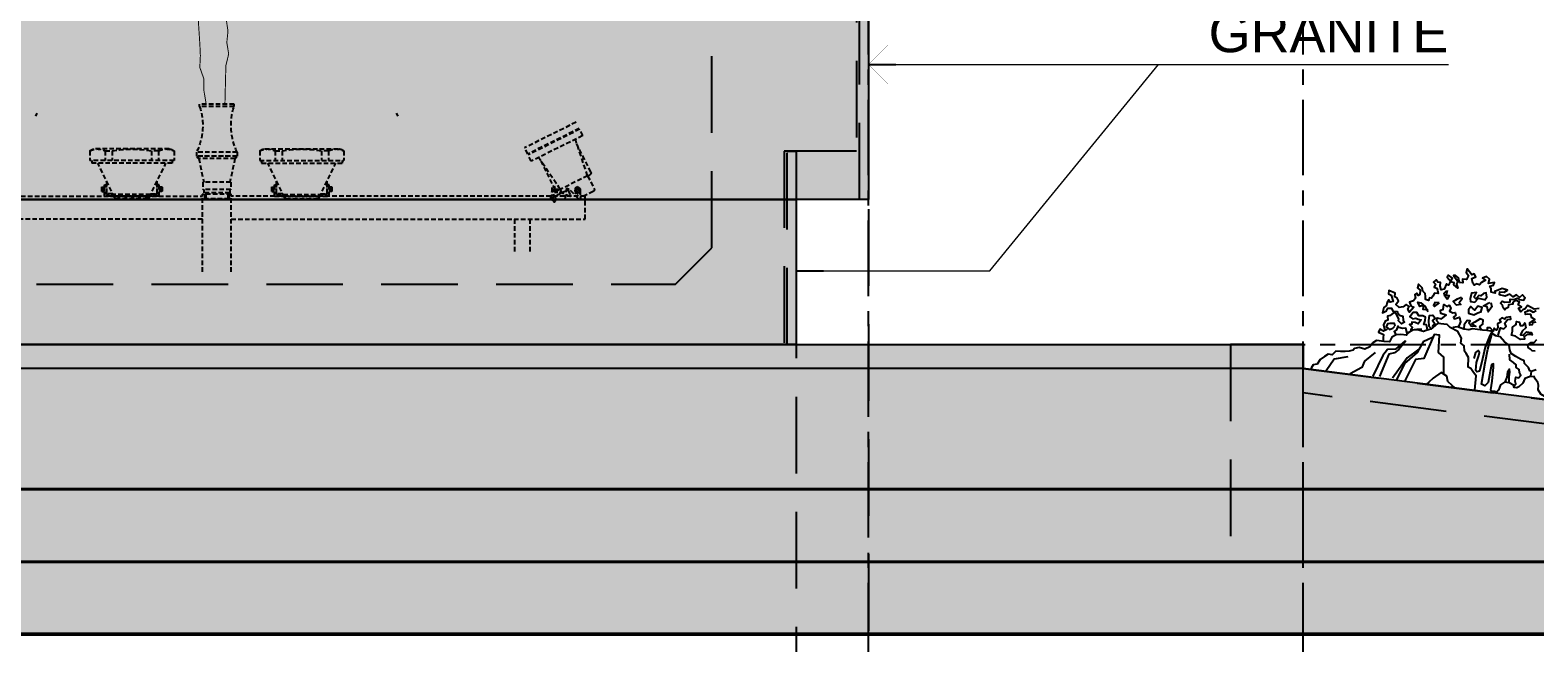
# Model space of a CAD drawing. Header units: inches. Extents: x 50027 to 54188, y -4291 to 1318.
# Drawn here: x 51944.1 to 52068.8, y 729.5 to 780.3 of the extents above; entities that cross this region are included whole.
import ezdxf

# ---------------------------------------------------------------- set-up
doc = ezdxf.new("R2010")
doc.units = ezdxf.units.IN
doc.linetypes.add('CENTER', pattern=[2, 1.25, -0.25, 0.25, -0.25])
doc.linetypes.add('HIDDEN', pattern=[9.525, 6.35, -3.175])
for name, color, linetype, lineweight in [('05--TEXT-3', 3, 'Continuous', 35), ('06--LINE-4', 4, 'Continuous', 40), ('06--LINE-5', 5, 'Continuous', 50), ('07--DIM-2', 2, 'Continuous', 25)]:
    doc.layers.add(name, color=color, linetype=linetype, lineweight=lineweight)
for name, color, linetype in [('06--LINE-1 HID', 2, 'HIDDEN'), ('06--LINE-3', 3, 'Continuous'), ('BH', 3, 'Continuous'), ('IMPIANTO', 155, 'Continuous'), ('PROIETTORI', 175, 'Continuous'), ('ROAD CL', 251, 'CENTER'), ('water hatch', 121, 'Continuous')]:
    doc.layers.add(name, color=color, linetype=linetype)
for name, color, linetype, true_color in [('3', 7, 'Continuous', 0x61993b), ('4', 7, 'Continuous', 0x637d96), ('ACQUA', 7, 'Continuous', 0x76b1f9)]:
    doc.layers.add(name, color=color, linetype=linetype, true_color=true_color)
doc.styles.add('3-16', font='arial.ttf')
doc.styles.add('TIME NEW', font='times.ttf')
doc.dimstyles.new('3-8 LEADER', dxfattribs={"dimscale": 0.4, "dimtxt": 8, "dimasz": 4, "dimexe": 6, "dimexo": 6, "dimgap": 0, "dimtad": 0, "dimdec": 0, "dimzin": 12, "dimdsep": 46, "dimlunit": 4, "dimtxsty": 'TIME NEW', "dimblk": 'DIM AERO', "dimcen": 0, "dimdle": 20, "dimclrd": 1, "dimclre": 9, "dimclrt": 2, "dimadec": 0, "dimazin": 0, "dimtfac": 1, "dimtdec": 0, "dimtofl": 0, "dimtmove": 1, "dimatfit": 3, "dimldrblk": 'DIM AERO', "dimfxl": 1, "dimtvp": 0.75, "dimtolj": 1, "dimtzin": 12, "dimlwd": 18, "dimlwe": 18, "dimarcsym": 1})
doc.dimstyles.new('Copy of 3-8', dxfattribs={"dimscale": 0.4, "dimtxt": 8, "dimasz": 3, "dimexe": 2, "dimexo": 2, "dimgap": 4, "dimtad": 1, "dimdec": 4, "dimzin": 0, "dimdsep": 46, "dimlunit": 4, "dimtxsty": '3-16', "dimblk": 'ARCHTICK', "dimcen": 12, "dimclrd": 1, "dimclre": 252, "dimclrt": 2, "dimadec": 3, "dimazin": 0, "dimtfac": 1, "dimtdec": 4, "dimtofl": 0, "dimtmove": 2, "dimatfit": 3, "dimldrblk": 'AERO', "dimfxl": 0.18, "dimtolj": 1, "dimtzin": 0, "dimarcsym": 1})

# ---------------------------------------------------------------- blocks, each defined once
blk = doc.blocks.new('_ArchTick')
at = {"color": 0, "const_width": 0.15}
blk.add_lwpolyline([(-0.5, -0.5), (0.5, 0.5)], dxfattribs=at)
blk = doc.blocks.new('*D52')
at = {"layer": '07--DIM-2', "color": 252, "linetype": 'HIDDEN', "lineweight": -2, "transparency": 16777216}
for p, q in [((51605.55, 765.44), (51605.55, 657.86)), ((52013.55, 765.44), (52013.55, 657.86))]:
    blk.add_line(p, q, dxfattribs=at)
at = {"layer": '07--DIM-2', "color": 1, "lineweight": -2, "transparency": 16777216}
blk.add_line((52013.55, 658.66), (51605.55, 658.66), dxfattribs=at)
at = {"layer": 'Defpoints', "color": 0, "transparency": 16777216}
for p in [(51605.55, 766.24), (52013.55, 766.24), (51605.55, 658.66)]:
    blk.add_point(p, dxfattribs=at)
at = {"layer": '07--DIM-2', "color": 1, "lineweight": -2, "transparency": 16777216, "xscale": 1.2, "yscale": 1.2, "zscale": 1.2, "rotation": 180}
blk.add_blockref('_ArchTick', (51605.55, 658.66), dxfattribs=at)
at = {"layer": '07--DIM-2', "color": 1, "lineweight": -2, "transparency": 16777216, "xscale": 1.2, "yscale": 1.2, "zscale": 1.2}
blk.add_blockref('_ArchTick', (52013.55, 658.66), dxfattribs=at)
at = {"layer": '07--DIM-2', "color": 2, "transparency": 16777216, "insert": (51809.55, 661.9), "char_height": 3.2, "attachment_point": 5, "style": '3-16'}
blk.add_mtext("\\A1;34'", dxfattribs=at)
blk = doc.blocks.new('AERO')
blk.add_line((0, 0), (-1, 0))
blk.add_lwpolyline([(-0.71, 0.71), (0, 0), (-0.71, -0.71)])
blk = doc.blocks.new('*D53')
at = {"layer": '07--DIM-2', "color": 252, "linetype": 'HIDDEN', "lineweight": -2, "transparency": 16777216}
for p, q in [((51611.55, 759.44), (51611.55, 670.25)), ((52007.55, 759.44), (52007.55, 670.25))]:
    blk.add_line(p, q, dxfattribs=at)
at = {"layer": '07--DIM-2', "color": 1, "lineweight": -2, "transparency": 16777216}
blk.add_line((51611.55, 671.05), (52007.55, 671.05), dxfattribs=at)
at = {"layer": 'Defpoints', "color": 0, "transparency": 16777216}
for p in [(51611.55, 760.24), (52007.55, 760.24), (52007.55, 671.05)]:
    blk.add_point(p, dxfattribs=at)
at = {"layer": '07--DIM-2', "color": 1, "lineweight": -2, "transparency": 16777216, "xscale": 1.2, "yscale": 1.2, "zscale": 1.2, "rotation": 180}
blk.add_blockref('_ArchTick', (51611.55, 671.05), dxfattribs=at)
at = {"layer": '07--DIM-2', "color": 1, "lineweight": -2, "transparency": 16777216, "xscale": 1.2, "yscale": 1.2, "zscale": 1.2}
blk.add_blockref('_ArchTick', (52007.55, 671.05), dxfattribs=at)
at = {"layer": '07--DIM-2', "color": 2, "transparency": 16777216, "insert": (51809.55, 674.28), "char_height": 3.2, "attachment_point": 5, "style": '3-16'}
blk.add_mtext("\\A1;33'", dxfattribs=at)
blk = doc.blocks.new('FOUNTAIN')
at = {"layer": 'ACQUA'}
h = blk.add_hatch(color=152, dxfattribs=at)
h.set_gradient(color1=(17, 92, 212), rotation=90, one_color=1, tint=1)
h.paths.add_polyline_path([(613, 1197.1), (613, 1213), (607.7, 1228.8), (607.7, 1244.6), (602.4, 1260.4), (602.4, 1276.3), (597.2, 1292.1), (594.5, 1307.9), (591.9, 1323.8), (602.4, 1339.6), (599.8, 1355.4), (591.9, 1371.2), (581.3, 1387.1), (581.3, 1402.9), (576, 1418.7), (576, 1434.6), (573.4, 1450.4), (573.4, 1466.2), (568.1, 1482), (562.8, 1497.9), (554.9, 1513.7), (539.1, 1516.3), (528.5, 1532.2), (512.7, 1526.9), (502.1, 1511.1), (486.3, 1503.1), (475.7, 1487.3), (470.4, 1455.7), (467.8, 1439.8), (465.2, 1424), (462.5, 1408.2), (459.9, 1392.3), (459.9, 1344.9), (451.9, 1329), (446.7, 1313.2), (449.3, 1297.4), (462.5, 1281.6), (467.8, 1263.1), (462.5, 1231.4), (457.2, 1215.6), (451.9, 1199.8), (446.7, 1183.9), (454.6, 1168.1), (457.2, 1152.3), (462.5, 1136.5), (475.7, 1120.6), (486.3, 1104.8), (478.4, 1089), (467.8, 1073.2), (467.8, 1041.5), (481, 1025.7), (494.2, 1009.8), (491.6, 994), (488.9, 978.2), (488.9, 962.4), (491.6, 946.5), (494.2, 930.7), (494.2, 896.4), (491.6, 880.6), (491.6, 864.8), (494.2, 848.9), (504.8, 833.1), (504.8, 817.3), (491.6, 801.4), (491.6, 754), (488.9, 738.1), (481, 722.3), (481, 706.5), (486.3, 690.6), (494.2, 674.8), (510, 664.3), (518, 648.4), (518, 632.6), (515.3, 616.8), (515.3, 585.1), (518, 569.3), (518, 553.5), (515.3, 535), (515.3, 405.7), (512.7, 389.9), (505.8, 342.4), (507.4, 326.6), (504.8, 310.8), (508.7, 294.9), (510, 241.7), (536.4, 241.7), (536.4, 244.8), (539.1, 260.7), (539.1, 276.7), (539.1, 276.7), (544.7, 292.3), (543.9, 308.4), (544.6, 324), (545.8, 342.4), (547, 360.9), (549.6, 376.7), (549.6, 455.9), (544.4, 471.7), (539.1, 487.5), (539.1, 519.2), (544.4, 535), (552.3, 550.8), (552.3, 585.1), (547, 601), (547, 648.4), (560.2, 664.3), (560.2, 680.1), (557.6, 698.6), (557.6, 764.5), (552.3, 780.3), (557.6, 796.2), (562.8, 812), (547, 822.5), (544.4, 841), (544.4, 872.7), (557.6, 888.5), (557.6, 904.3), (573.4, 896.4), (578.7, 880.6), (573.4, 864.8), (581.3, 848.9), (594.5, 864.8), (599.8, 880.6), (599.8, 896.4), (591.9, 912.2), (586.6, 928.1), (591.9, 943.9), (594.5, 959.7), (597.2, 975.5), (597.2, 991.4), (584, 1007.2), (591.9, 1023), (586.6, 1038.9), (586.6, 1054.7), (594.5, 1070.5), (610.4, 1086.3), (605.1, 1102.2), (602.4, 1118), (602.4, 1133.8), (591.9, 1149.7), (591.9, 1165.5)])
h.paths.add_polyline_path([(494, 1088.8), (499.4, 1086.1), (499.4, 1080.7), (498.3, 1075.2), (498.3, 1057.9), (496.2, 1052.5), (490.7, 1054.7), (488, 1060.1), (486.4, 1065.5), (485.9, 1070.9), (485.9, 1076.3), (487.5, 1082.3), (492.5, 1089.2)], flags=16)
h.paths.add_polyline_path([(565.4, 978.5), (569.1, 973), (569.7, 967.4), (569.7, 961.3), (568.5, 955.7), (566, 949.6), (566, 944.1), (566.6, 938.5), (565.4, 933), (562.9, 927.5), (557.4, 926.9), (557.4, 954.5), (555, 960), (553.1, 966.2), (553.1, 971.7), (554.3, 977.3), (559.5, 980.7)], flags=16)
h.paths.add_polyline_path([(516.2, 771.5), (516.8, 769.6), (516.8, 767.8), (518.1, 765.9), (520, 763.1), (520, 754), (518.7, 752.1), (518.7, 745.8), (517.5, 743.3), (516.2, 740.8), (514.3, 738.9), (512.4, 738.9), (511.8, 740.8), (510.5, 742.7), (509.9, 745.2), (509.9, 747.1), (509.3, 748.9), (508.7, 750.8), (508.7, 760.2), (509.3, 762.1), (509.3, 765.9), (509.3, 767.8), (510.5, 769.6), (513.4, 771.5)], flags=16)
at = {"layer": 'ACQUA', "linetype": 'Continuous', "const_width": 1.32, "elevation": -1.1}
for points in [[(510, 231.7), (508.7, 284.9), (504.8, 300.8), (507.4, 316.6), (505.8, 332.4), (512.7, 379.9)], [(547, 350.9), (545.8, 332.4), (544.6, 314), (543.9, 298.4), (544.7, 282.3), (539.1, 266.5), (539.1, 250.7), (536.4, 234.8), (536.4, 232.2)]]:
    blk.add_lwpolyline(points, dxfattribs=at)
at = {"layer": 'IMPIANTO', "linetype": 'ByBlock'}
for p, q in [((497.3, 231.7, -1.1), (545, 231.7, -1.1)), ((497.3, 228.4, -1.1), (497.3, 231.7, -1.1)), ((545, 228.4, -1.1), (545, 231.7, -1.1)), ((497.3, 228.4, -1.1), (545, 228.4, -1.1)), ((493, 165.3, -1.1), (549.3, 165.3, -1.1)), ((493, 165.3, -1.1), (493, 159.8, -1.1)), ((493, 159.8, -1.1), (549.3, 159.8, -1.1)), ((496.1, 156.6, -1.1), (546.2, 156.6, -1.1)), ((496.1, 156.6, -1.1), (503.2, 123.9, -1.1)), ((503.2, 159.8, -1.1), (546.2, 159.8, -1.1)), ((546.2, 156.6, -1.1), (539.1, 123.9, -1.1)), ((549.3, 165.3, -1.1), (549.3, 159.8, -1.1)), ((501.3, 107.1, -1.1), (541, 107.1, -1.1)), ((501.3, 0, -1.1), (501.3, 107.1, -1.1)), ((501.8, 123.9, -1.1), (540.6, 123.9, -1.1)), ((501.8, 123.9, -1.1), (501.8, 113.7, -1.1)), ((501.8, 113.7, -1.1), (540.6, 113.7, -1.1)), ((503.2, 113.7, -1.1), (503.2, 109.3, -1.1)), ((503.2, 109.3, -1.1), (539.1, 109.3, -1.1)), ((504.2, 107.1, -1.1), (504.2, 100.8, -1.1)), ((506.1, 109.3, -1.1), (506.1, 100.8, -1.1)), ((536.2, 109.3, -1.1), (536.2, 100.8, -1.1)), ((538.1, 107.1, -1.1), (538.1, 100.8, -1.1)), ((539.1, 113.7, -1.1), (539.1, 109.3, -1.1)), ((540.6, 123.9, -1.1), (540.6, 113.7, -1.1)), ((541, 0, -1.1), (541, 107.1, -1.1)), ((504.2, 100.8, -1.1), (538.1, 100.8, -1.1))]:
    blk.add_line(p, q, dxfattribs=at)
for centre, radius, start, end in [((418.6, 202, -1.1), 83, 333.758, 18.5764), ((623.7, 202, -1.1), 83, 161.4236, 206.242), ((496.1, 158.2, -1.1), 1.62, 90, 270), ((546.2, 158.2, -1.1), 1.62, 270, 90)]:
    blk.add_arc(centre, radius, start, end, dxfattribs=at)
at = {"layer": 'PROIETTORI', "linetype": 'ByBlock'}
for p, q in [((271, 214.8, -1.1), (273.1, 219.2, -1.1)), ((771.3, 214.8, -1.1), (769.2, 219.2, -1.1)), ((15.9, 188.1, -1.1), (20.3, 196.9, -1.1)), ((15.9, 188.1, -1.1), (87, 152.9, -1.1)), ((20.3, 196.9, -1.1), (91.3, 161.6, -1.1)), ((20.8, 197.9, -1.1), (91.8, 162.7, -1.1)), ((25.1, 206.6, -1.1), (96.1, 171.4, -1.1)), ((4.7, 137.8, -1.1), (24.3, 177.2, -1.1)), ((9.1, 132.7, -1.1), (26.1, 183.1, -1.1)), ((91.8, 162.7, -1.1), (96.1, 171.4, -1.1)), ((345.7, 167, -1.1), (345.7, 153.8, -1.1)), ((455.4, 169.7, -1.1), (352.1, 169.7, -1.1)), ((367.1, 167, -1.1), (367.1, 153.8, -1.1)), ((367.1, 167, -1.1), (376.6, 167, -1.1)), ((376.6, 167, -1.1), (376.6, 153.8, -1.1)), ((431, 167, -1.1), (431, 153.8, -1.1)), ((440.6, 167, -1.1), (431, 167, -1.1)), ((440.6, 167, -1.1), (440.6, 153.8, -1.1)), ((462, 167, -1.1), (462, 153.8, -1.1)), ((580.3, 167, -1.1), (580.3, 153.8, -1.1)), ((587, 169.7, -1.1), (690.2, 169.7, -1.1)), ((601.7, 167, -1.1), (601.7, 153.8, -1.1)), ((601.7, 167, -1.1), (611.3, 167, -1.1)), ((611.3, 167, -1.1), (611.3, 153.8, -1.1)), ((665.7, 167, -1.1), (665.7, 153.8, -1.1)), ((675.2, 167, -1.1), (665.7, 167, -1.1)), ((675.2, 167, -1.1), (675.2, 153.8, -1.1)), ((696.6, 167, -1.1), (696.6, 153.8, -1.1)), ((46.9, 113.9, -1.1), (76.8, 157.9, -1.1)), ((53.7, 113.5, -1.1), (73.2, 153, -1.1)), ((87, 152.9, -1.1), (91.3, 161.6, -1.1)), ((462, 153.8, -1.1), (345.7, 153.8, -1.1)), ((348.3, 153.8, -1.1), (348.3, 150.1, -1.1)), ((459.3, 150.1, -1.1), (348.3, 150.1, -1.1)), ((380, 102.7, -1.1), (356.8, 150.1, -1.1)), ((427.7, 102.7, -1.1), (450.9, 150.1, -1.1)), ((459.3, 153.8, -1.1), (459.3, 150.1, -1.1)), ((580.3, 153.8, -1.1), (696.6, 153.8, -1.1)), ((583, 153.8, -1.1), (583, 150.1, -1.1)), ((583, 150.1, -1.1), (694, 150.1, -1.1)), ((614.6, 102.7, -1.1), (591.4, 150.1, -1.1)), ((662.3, 102.7, -1.1), (685.5, 150.1, -1.1)), ((694, 153.8, -1.1), (694, 150.1, -1.1)), ((9.1, 132.7, -1.1), (0.1, 114.6, -1.1)), ((9.1, 132.7, -1.1), (5.9, 134.2, -1.1)), ((9.1, 132.7, -1.1), (46.9, 113.9, -1.1)), ((369, 108.9, -1.1), (369, 125.1, -1.1)), ((438.6, 108.9, -1.1), (438.6, 125.1, -1.1)), ((603.7, 108.9, -1.1), (603.7, 125.1, -1.1)), ((673.3, 108.9, -1.1), (673.3, 125.1, -1.1)), ((1.3, 111, -1.1), (18.8, 102.4, -1.1)), ((19.1, 114.9, -1.1), (22.7, 117.3, -1.1)), ((19.4, 110.7, -1.1), (19.1, 114.9, -1.1)), ((20.4, 110.2, -1.1), (19.4, 110.7, -1.1)), ((21.9, 100.8, -1.1), (34.4, 114.6, -1.1)), ((22.7, 117.3, -1.1), (26.5, 115.4, -1.1)), ((26.8, 111.1, -1.1), (23.3, 108.8, -1.1)), ((26.5, 115.4, -1.1), (26.8, 111.1, -1.1)), ((36.1, 112.2, -1.1), (32.8, 105.5, -1.1)), ((33.2, 104.1, -1.1), (55.7, 113, -1.1)), ((37.5, 112.6, -1.1), (59.9, 101.5, -1.1)), ((40.3, 100.6, -1.1), (38, 115.8, -1.1)), ((46.9, 113.9, -1.1), (44.6, 109.1, -1.1)), ((46.9, 113.9, -1.1), (50.1, 112.3, -1.1)), ((51.7, 115, -1.1), (51.7, 104.4, -1.1)), ((57.1, 113.5, -1.1), (57.4, 114.1, -1.1)), ((60.4, 100.3, -1.1), (57.4, 114.1, -1.1)), ((58.5, 116.4, -1.1), (58.5, 104.4, -1.1)), ((362.3, 116.8, -1.1), (362.5, 117.2, -1.1)), ((362.3, 116.8, -1.1), (362.3, 111.5, -1.1)), ((362.3, 111.5, -1.1), (362.5, 111.1, -1.1)), ((362.5, 117.2, -1.1), (364.8, 117.2, -1.1)), ((362.5, 115.7, -1.1), (364.8, 115.7, -1.1)), ((362.5, 112.6, -1.1), (364.8, 112.6, -1.1)), ((362.5, 111.1, -1.1), (364.8, 111.1, -1.1)), ((364.8, 117.2, -1.1), (364.8, 111.1, -1.1)), ((364.8, 116.8, -1.1), (364.9, 116.8, -1.1)), ((364.8, 111.5, -1.1), (364.9, 111.5, -1.1)), ((364.9, 116.8, -1.1), (364.9, 115.8, -1.1)), ((364.9, 115.8, -1.1), (364.9, 112.5, -1.1)), ((364.9, 112.5, -1.1), (364.9, 111.5, -1.1)), ((365, 111.1, -1.1), (365, 117.2, -1.1)), ((365, 117.2, -1.1), (366.1, 117.2, -1.1)), ((365, 111.1, -1.1), (366.1, 111.1, -1.1)), ((366.1, 104.4, -1.1), (366.1, 120.3, -1.1)), ((366.1, 120.3, -1.1), (368.7, 120.3, -1.1)), ((441.5, 104.4, -1.1), (366.1, 104.4, -1.1)), ((368.7, 107, -1.1), (368.7, 120.3, -1.1)), ((438.9, 107, -1.1), (368.7, 107, -1.1)), ((377.5, 107.8, -1.1), (370.1, 107.8, -1.1)), ((430.2, 107.8, -1.1), (437.6, 107.8, -1.1)), ((438.9, 107, -1.1), (438.9, 120.3, -1.1)), ((441.5, 120.3, -1.1), (438.9, 120.3, -1.1)), ((441.5, 104.4, -1.1), (441.5, 120.3, -1.1)), ((442.6, 117.2, -1.1), (441.5, 117.2, -1.1)), ((442.6, 111.1, -1.1), (441.5, 111.1, -1.1)), ((442.6, 111.1, -1.1), (442.6, 117.2, -1.1)), ((442.8, 116.8, -1.1), (442.7, 116.8, -1.1)), ((442.7, 116.8, -1.1), (442.7, 115.8, -1.1)), ((442.7, 115.8, -1.1), (442.7, 112.5, -1.1)), ((442.7, 112.5, -1.1), (442.7, 111.5, -1.1)), ((442.8, 111.5, -1.1), (442.7, 111.5, -1.1)), ((442.8, 117.2, -1.1), (442.8, 111.1, -1.1)), ((445.2, 117.2, -1.1), (442.8, 117.2, -1.1)), ((445.2, 115.7, -1.1), (442.8, 115.7, -1.1)), ((445.2, 112.6, -1.1), (442.8, 112.6, -1.1)), ((445.2, 111.1, -1.1), (442.8, 111.1, -1.1)), ((445.4, 116.8, -1.1), (445.2, 117.2, -1.1)), ((445.4, 111.5, -1.1), (445.2, 111.1, -1.1)), ((445.4, 116.8, -1.1), (445.4, 111.5, -1.1)), ((596.9, 116.8, -1.1), (597.1, 117.2, -1.1)), ((596.9, 116.8, -1.1), (596.9, 111.5, -1.1)), ((596.9, 111.5, -1.1), (597.1, 111.1, -1.1)), ((597.1, 117.2, -1.1), (599.5, 117.2, -1.1)), ((597.1, 115.7, -1.1), (599.5, 115.7, -1.1)), ((597.1, 112.6, -1.1), (599.5, 112.6, -1.1)), ((597.1, 111.1, -1.1), (599.5, 111.1, -1.1)), ((599.5, 117.2, -1.1), (599.5, 111.1, -1.1)), ((599.5, 116.8, -1.1), (599.6, 116.8, -1.1)), ((599.5, 111.5, -1.1), (599.6, 111.5, -1.1)), ((599.6, 116.8, -1.1), (599.6, 115.8, -1.1)), ((599.6, 115.8, -1.1), (599.6, 112.5, -1.1)), ((599.6, 112.5, -1.1), (599.6, 111.5, -1.1)), ((599.7, 111.1, -1.1), (599.7, 117.2, -1.1)), ((599.7, 117.2, -1.1), (600.8, 117.2, -1.1)), ((599.7, 111.1, -1.1), (600.8, 111.1, -1.1)), ((600.8, 104.4, -1.1), (600.8, 120.3, -1.1)), ((600.8, 120.3, -1.1), (603.4, 120.3, -1.1)), ((600.8, 104.4, -1.1), (676.2, 104.4, -1.1)), ((603.4, 107, -1.1), (603.4, 120.3, -1.1)), ((603.4, 107, -1.1), (673.6, 107, -1.1)), ((612.1, 107.8, -1.1), (604.7, 107.8, -1.1)), ((664.8, 107.8, -1.1), (672.2, 107.8, -1.1)), ((673.6, 107, -1.1), (673.6, 120.3, -1.1)), ((676.2, 120.3, -1.1), (673.6, 120.3, -1.1)), ((676.2, 104.4, -1.1), (676.2, 120.3, -1.1)), ((677.3, 117.2, -1.1), (676.2, 117.2, -1.1)), ((677.3, 111.1, -1.1), (676.2, 111.1, -1.1)), ((677.3, 111.1, -1.1), (677.3, 117.2, -1.1)), ((677.5, 116.8, -1.1), (677.4, 116.8, -1.1)), ((677.4, 116.8, -1.1), (677.4, 115.8, -1.1)), ((677.4, 115.8, -1.1), (677.4, 112.5, -1.1)), ((677.4, 112.5, -1.1), (677.4, 111.5, -1.1)), ((677.5, 111.5, -1.1), (677.4, 111.5, -1.1)), ((677.5, 117.2, -1.1), (677.5, 111.1, -1.1)), ((679.8, 117.2, -1.1), (677.5, 117.2, -1.1)), ((679.8, 115.7, -1.1), (677.5, 115.7, -1.1)), ((679.8, 112.6, -1.1), (677.5, 112.6, -1.1)), ((679.8, 111.1, -1.1), (677.5, 111.1, -1.1)), ((680.1, 116.8, -1.1), (679.8, 117.2, -1.1)), ((680.1, 111.5, -1.1), (679.8, 111.1, -1.1)), ((680.1, 116.8, -1.1), (680.1, 111.5, -1.1)), ((425.8, 101.5, -1.1), (381.9, 101.5, -1.1)), ((616.5, 101.5, -1.1), (660.4, 101.5, -1.1)), ((88.9, 72.7, -1.1), (88.9, 27.7, -1.1)), ((110.1, 72.7, -1.1), (110.1, 27.7, -1.1))]:
    blk.add_line(p, q, dxfattribs=at)
at = {"layer": 'PROIETTORI', "linetype": 'ByBlock', "elevation": -1.1}
for points in [[(501.3, 72.7), (12.5, 72.7), (12.5, 104.4), (501.3, 104.4)], [(541, 72.7), (1029.8, 72.7), (1029.8, 104.4), (541, 104.4)]]:
    blk.add_lwpolyline(points, dxfattribs=at)
blk.add_lwpolyline([(54.7, 100.5), (53.2, 99.3), (53.6, 117.3), (55.4, 116.6), (57, 97.9), (56.6, 99.9)], close=True, dxfattribs=at)
at = {"layer": 'PROIETTORI', "linetype": 'ByBlock'}
blk.add_circle((55.1, 98.6, -1.1), 1.72, dxfattribs=at)
for centre, radius, start, end in [((356.4, 146.7, -1.1), 23, 62.255, 117.745), ((352.2, 160.3, -1.1), 9.38, 89.5087, 134.0941), ((403.8, 28.1, -1.1), 141.5, 78.9112, 101.0888), ((451.3, 146.7, -1.1), 23, 62.255, 117.745), ((455.4, 160.3, -1.1), 9.38, 45.9059, 90.4913), ((591, 146.7, -1.1), 23, 62.255, 117.745), ((586.9, 160.3, -1.1), 9.38, 89.5087, 134.0941), ((638.5, 28.1, -1.1), 141.5, 78.9112, 101.0888), ((685.9, 146.7, -1.1), 23, 62.255, 117.745), ((690.1, 160.3, -1.1), 9.38, 45.9059, 90.4913), ((7.1, 136.6, -1.1), 2.64, 153.6272, 243.6272), ((2.5, 113.4, -1.1), 2.64, 153.6272, 243.6272), ((23, 113, -1.1), 2.64, 288.72, 214.5833), ((23, 113, -1.1), 1.59, 334.0617, 154.0617), ((33.7, 105.1, -1.1), 1.06, 153.6272, 243.6272), ((35.6, 117, -1.1), 2.64, 243.6272, 333.6272), ((37, 111.7, -1.1), 1.06, 63.6272, 153.6272), ((51.3, 114.7, -1.1), 2.64, 243.6272, 333.6272), ((56.1, 113.9, -1.1), 1.06, 243.6272, 333.6272), ((363.6, 116.5, -1.1), 1.35, 145.6158, 214.3842), ((367.3, 114.2, -1.1), 5.05, 162.412, 197.588), ((363.6, 111.9, -1.1), 1.35, 145.6158, 214.3842), ((366.1, 111.1, -1.1), 0.019, 214.516, 18.817), ((370.1, 108.9, -1.1), 1.06, 180, 270), ((437.6, 108.9, -1.1), 1.06, 270, 0), ((441.6, 111.1, -1.1), 0.019, 161.183, 325.484), ((444, 116.5, -1.1), 1.35, 325.6158, 34.3842), ((440.3, 114.2, -1.1), 5.05, 342.412, 17.588), ((444, 111.9, -1.1), 1.35, 325.6158, 34.3842), ((598.3, 116.5, -1.1), 1.35, 145.6158, 214.3842), ((602, 114.2, -1.1), 5.05, 162.412, 197.588), ((598.3, 111.9, -1.1), 1.35, 145.6158, 214.3842), ((600.7, 111.1, -1.1), 0.019, 214.516, 18.817), ((604.7, 108.9, -1.1), 1.06, 180, 270), ((672.2, 108.9, -1.1), 1.06, 270, 0), ((676.2, 111.1, -1.1), 0.019, 161.183, 325.484), ((678.7, 116.5, -1.1), 1.35, 325.6158, 34.3842), ((675, 114.2, -1.1), 5.05, 342.412, 17.588), ((678.7, 111.9, -1.1), 1.35, 325.6158, 34.3842), ((59.4, 100.6, -1.1), 1.06, 345.6297, 63.6272), ((381.9, 103.6, -1.1), 2.11, 206.0647, 270), ((425.8, 103.6, -1.1), 2.11, 270, 333.9353), ((616.5, 103.6, -1.1), 2.11, 206.0647, 270), ((660.4, 103.6, -1.1), 2.11, 270, 333.9353)]:
    blk.add_arc(centre, radius, start, end, dxfattribs=at)
for points, knots in [([(21.5, 113.7, -1.1), (21.3, 113, -1.1), (21.1, 112.6, -1.1), (20.8, 111.6, -1.1), (20.6, 110.9, -1.1), (20.1, 109.1, -1.1), (19.8, 108.1, -1.1), (19.4, 106.2, -1.1), (19.2, 105.4, -1.1), (19, 103.4, -1.1), (18.9, 102.3, -1.1), (18.8, 99.9, -1.1), (18.9, 98.7, -1.1), (19.2, 117.1, -1.1), (19.2, 116.8, -1.1), (23.5, 104.4, -1.1)], [0, 0, 0, 0, 2.046107, 2.046107, 6.138321, 6.138321, 11.916812, 11.916812, 16.054552, 16.054552, 21.748352, 21.748352, 27.442153, 27.442153, 29.191208, 29.191208, 29.191208, 29.191208]), ([(24.4, 112.4, -1.1), (23.5, 109.6, -1.1), (21.7, 104, -1.1), (22, 117.7, -1.1), (27.5, 104.4, -1.1)], [0, 0, 0, 0, 16.740656, 33.286525, 33.286525, 33.286525, 33.286525])]:
    blk.add_open_spline(points, degree=3, knots=knots, dxfattribs=at)
blk = doc.blocks.new('DIM AERO')
at = {"color": 2}
blk.add_line((0, 0), (-1.414, 0), dxfattribs=at)
at = {"color": 2, "const_width": 0.01}
blk.add_lwpolyline([(-1, -1), (0, 0), (-1, 1)], dxfattribs=at)
blk = doc.blocks.new('A$C054A269F')
at = {"layer": '3'}
for points in [[(640.5, 51.1), (635.4, 53.3)], [(638.8, 72.4), (642.2, 72.4), (643.9, 74.1), (646.7, 75.3), (647.3, 78.1), (644.4, 80.9), (641.1, 81.4), (638.8, 84.8)], [(642.2, 102.8), (645.6, 101.7), (645.6, 99.4), (647.8, 98.9), (648.4, 101.7), (646.1, 103.4), (643.3, 105.6), (646.7, 106.8), (648.4, 110.1), (651.8, 110.1), (654, 109.6), (654.6, 112.4), (650.1, 114.6), (646.1, 112.9), (643.3, 115.2)], [(640.5, 117.4), (645.6, 116.3), (649.5, 118), (652.9, 119.1), (655.1, 115.2), (657.4, 114.1), (659.1, 111.8), (661.9, 115.2), (659.1, 116.9), (663, 119.1), (661.9, 121.4), (666.4, 123.1), (668.6, 120.2), (668.6, 118.6), (673.1, 117.4), (673.1, 114.6), (675.4, 112.9), (676, 111.8), (678.2, 113.5), (679.3, 116.3), (681.6, 118), (679.9, 120.2), (677.1, 119.7), (671.5, 120.8), (672, 123.6), (668.1, 123.6), (664.7, 125.3), (662.4, 124.2), (657.4, 124.2), (656.3, 127), (659.6, 129.8), (662.4, 126.4), (665.8, 128.7), (669.2, 126.4), (673.1, 128.7), (677.6, 125.9), (683.8, 126.4), (683.8, 129.8), (679.3, 129.8), (676, 132.6), (681.6, 133.7), (687.2, 130.4), (688.9, 129.8), (688.3, 127.6), (692.8, 128.1), (693.4, 132.1), (695.1, 134.3), (691.1, 136), (690.6, 138.8), (696.8, 137.1), (696.2, 141.6), (699.6, 143.9), (703.5, 141.6), (700.2, 139.9), (704.1, 137.1), (705.8, 134.3), (709.7, 134.9), (711.4, 133.2), (713.1, 135.4), (714.8, 139.9), (710.8, 142.2), (713.1, 145), (715.3, 143.9), (721, 149.5), (721.5, 145.6), (718.7, 142.7), (720.4, 138.2), (724.4, 138.2), (723.8, 134.3), (727.2, 134.3), (728.9, 138.8), (732.2, 141.1), (734.5, 140.5), (731.1, 137.1), (728.9, 134.3), (730, 132.1), (728.3, 128.1), (732.8, 130.9), (732.8, 133.2), (736.7, 133.7), (735, 137.7), (739.5, 140.5), (740.7, 138.2), (736.7, 134.3), (738.4, 129.8), (740.7, 130.9), (742.4, 125.3), (745.2, 124.2), (746.9, 127.6), (746.9, 131.5), (749.7, 131.5), (751.9, 133.7), (754.2, 130.9), (751.9, 129.2), (753.1, 125.9), (750.2, 125.3), (749.1, 123.1), (748, 119.7), (751.9, 119.7), (753.1, 116.3), (754.2, 114.1), (756.4, 114.1), (757, 111.2), (760.4, 111.8), (760.9, 115.2), (761.5, 118), (764.3, 120.2), (765.4, 123.6), (769.9, 127), (770.5, 123.1), (767.1, 120.8), (767.1, 116.3), (768.8, 115.2), (770.5, 117.4), (772.2, 115.7), (771.1, 111.8), (772.8, 109), (776.7, 106.8), (775, 103.4), (771.6, 102.3), (775.6, 96.6), (777.8, 99.4), (776.7, 102.3), (780.1, 103.9), (782.9, 101.1), (786.8, 100), (790.8, 102.8), (788.5, 106.8), (790.2, 109.6), (793, 110.7), (793, 114.6), (799.8, 116.3), (799.8, 112.9), (797, 111.8), (794.1, 105.6), (797, 104.5), (798.6, 106.8), (800.3, 102.8), (800.3, 100.6), (803.1, 97.8), (803.7, 92.1), (799.8, 94.9), (798.6, 97.8), (794.7, 98.3), (793, 95.5), (788.5, 95.5), (787.9, 94.4), (785.7, 92.1), (781.8, 91.6), (781.2, 87.1), (779.5, 85.4), (782.3, 83.1), (785.7, 85.9), (785.7, 88.2), (788.5, 91.6), (791.3, 94.4), (793.6, 92.1), (795.3, 90.4), (798.1, 89.3), (797, 85.4), (799.8, 83.7), (800.9, 79.8), (799.2, 75.3), (797, 75.3), (800.3, 73), (804.3, 74.7), (805.4, 71.3), (799.8, 69.6), (799.8, 66.3), (799.2, 62.9)], [(698.5, 119.1), (696.8, 122.5), (697.9, 127), (700.7, 125.9), (703, 123.1), (705.2, 123.1), (708, 119.1), (709.7, 120.8), (708, 125.9), (713.1, 124.7), (713.7, 118.6), (713.1, 115.7), (708.6, 115.7), (705.2, 120.2), (699, 119.7)], [(691.7, 117.4), (690, 112.9), (693.4, 107.3), (695.1, 112.4), (699, 112.9), (694.5, 116.3), (692.8, 117.4)], [(700.7, 105.6), (700.2, 111.2), (704.7, 111.8), (707.5, 107.3), (710.3, 109), (712, 110.7), (714.2, 106.8), (713.7, 103.4), (708, 102.3), (704.7, 104.5), (700.7, 106.8)], [(724.4, 119.1), (722.1, 117.4), (724.9, 112.9), (722.7, 111.2), (727.2, 110.1), (731.1, 113.5), (727.2, 116.9), (723.2, 119.1)], [(739, 124.2), (739.5, 119.1), (736.2, 119.1), (737.9, 115.2), (740.7, 118), (741.8, 120.8), (739.5, 123.6)], [(643.3, 88.8), (646.1, 89.3), (649.5, 88.8), (652.3, 86.5), (651.8, 83.7), (655.7, 82.6), (661.3, 85.4), (665.8, 85.9), (665.3, 90.4), (665.8, 94.4), (662.4, 97.8), (662.4, 101.1), (659.1, 100.6), (657.9, 97.2), (655.1, 97.8), (653.4, 100.6), (651.8, 95.5), (655.1, 91.6), (656.3, 87.6), (653.4, 87.6), (650.6, 91.6), (645.6, 91.6), (644.4, 89.3)], [(679.9, 84.3), (678.8, 88.8), (678.2, 92.1), (674.8, 91.6), (672.6, 94.4), (674.3, 97.8), (672, 101.7), (668.6, 102.8), (669.2, 105.1), (673.7, 103.9), (674.8, 101.7), (678.2, 102.8), (680.5, 100.6), (678.8, 98.3), (682.1, 96.1), (681, 92.1), (682.1, 89.3), (685, 91), (685.5, 87.6), (688.9, 91), (692.3, 90.4), (692.3, 87.6)], [(697.9, 87.1), (700.2, 91), (697.3, 93.8), (697.3, 97.8), (700.7, 98.9), (705.8, 94.9), (708.6, 92.7), (704.1, 90.4), (709.2, 89.9), (712, 93.3), (710.8, 95.5), (714.2, 95.5), (716.5, 90.4), (716.5, 87.1)], [(742.4, 88.2), (745.7, 91), (745.7, 94.4), (741.2, 93.8), (736.7, 98.3), (742.4, 99.4), (743.5, 102.8), (740.7, 103.9), (740.7, 109), (737.3, 107.3), (735, 109), (732.8, 106.2), (733.9, 102.8), (730, 101.7), (727.7, 102.3), (726.6, 99.4), (728.9, 97.2), (727.7, 95.5), (722.7, 97.8), (721, 93.3), (722.7, 87.1)], [(745.7, 110.1), (750.2, 110.1), (751.4, 106.8), (750.2, 105.6), (745.2, 110.1)], [(750.2, 82), (753.1, 84.3), (754.2, 90.4), (754.2, 95.5), (750.8, 96.6), (748, 93.8), (750.2, 91), (747.4, 88.2), (749.7, 84.3)], [(754.2, 80.3), (755.9, 85.4), (758.7, 85.4), (758.1, 89.9), (758.1, 93.3), (760.9, 94.4), (765.4, 93.8), (767.7, 97.2), (771.6, 96.6), (774.4, 91.6), (771.1, 89.9), (768.2, 91), (765.4, 90.4), (762.1, 89.9), (764.9, 85.4), (768.2, 86.5), (771.6, 86.5), (771.6, 84.3), (773.9, 83.7), (770.5, 80.9), (771.6, 78.1), (765.4, 79.8), (760.4, 80.3)], [(756.4, 101.1), (761.5, 101.1), (761.5, 105.6), (765.4, 103.9), (768.2, 107.9), (764.9, 107.9), (759.8, 104.5), (756.4, 99.4)], [(674, 24.5), (676.1, 24.9), (679.1, 24.9), (680.3, 26.2), (679.9, 35.5), (680.3, 50.3), (680.8, 53.7), (682.9, 52.4), (683.3, 45.2), (683.7, 33.4), (687.1, 29.6), (690.5, 30.8), (689.6, 53.7), (688.8, 68.4), (687.5, 76.1), (686.3, 84.1), (687.5, 84.9), (688.8, 81.1), (691.8, 70.1), (693, 57.5), (694.3, 44.3), (697.3, 43.1), (698.5, 44.3), (698.9, 52.8), (697.3, 60.4), (696.8, 63.8), (698.5, 65.5), (701.1, 63), (701.9, 56.6)], [(775, 74.1), (777.3, 79.2), (780.6, 78.6), (784.6, 79.2), (785.7, 80.3), (786.8, 76.4), (789.1, 74.1), (787.4, 71.9)], [(788.5, 79.8), (789.6, 82.6), (794.7, 82), (797, 81.4), (798.1, 78.1), (794.1, 75.8), (790.8, 77.5), (789.1, 79.8)], [(656.6, 32.9), (654.9, 35.9), (655.8, 38.4), (655.8, 42.7), (652.8, 42.2), (650.7, 45.6), (652.4, 48.2), (653.3, 51.1), (656.6, 52.8), (657.1, 55.8), (660, 57.9), (664.3, 60), (665.5, 65.9)], [(731.4, 36.6), (733.5, 54), (739.8, 58.2), (741.2, 76.4), (746.8, 76.4), (754.5, 49.8), (762.8, 47.8), (771.2, 24)], [(748.2, 72.9), (757.3, 67.3), (762.2, 55.4), (774, 42.2), (780.3, 23.3)], [(775.4, 65.9), (781.7, 56.1), (785.9, 51.9), (791.5, 49.8), (798.5, 25.4)], [(776.1, 65.9), (785.2, 56.1), (793.6, 54.7), (797.8, 47.8), (805.5, 24.7)], [(662.1, 36.3), (662.6, 42.2), (662.6, 47.3), (663.4, 50.3), (665.1, 46.9), (665.1, 41.4), (666.4, 35.9)], [(760.8, 58.9), (771.9, 48.5), (784.5, 25.4)], [(806.2, 49.8), (815.9, 39.4), (818, 32.4), (829.2, 24)], [(834.1, 41.5), (848.1, 37.3), (855, 24)]]:
    blk.add_lwpolyline(points, dxfattribs=at)
blk.add_point((651.8, 113.9), dxfattribs=at)
at = {"layer": '4'}
for points in [[(640, 45.9), (640, 50.6), (641.9, 51.1), (643.8, 54.4), (648.5, 58.2), (649, 61), (653.2, 62), (658.4, 64.3), (663.7, 66.7), (665.6, 70.5), (667, 75.2), (672.2, 78.1), (677.4, 82.8), (682.1, 83.3), (685, 84.7), (687.8, 87.5), (692.1, 87.5), (696.8, 87.5), (707.3, 87.5), (711.1, 86.1), (716.3, 86.1), (723.4, 87.5), (728.1, 86.1)], [(696.9, 23.6), (697.3, 38.8), (700.6, 42.1), (703.9, 45.9), (706.8, 46.8), (707.7, 56.8), (710.6, 61), (712.9, 62.9), (713.9, 68.6), (717.7, 71), (717.7, 76.2), (722.4, 82.8), (731, 85.7), (734.3, 88.5), (744.7, 88.5), (750.9, 81.4), (755.6, 79.5), (758.4, 78.1), (764.6, 79), (769.8, 78.1), (774.1, 74.8), (775.5, 71.9), (781.7, 71.9), (786.4, 71), (790.7, 68.1), (792.6, 62.9), (798.2, 62.4), (806.3, 62.4), (809.6, 59.6), (812.5, 54.9), (817.2, 52), (823.4, 53), (828.1, 51.1), (829.5, 49.2), (833.3, 47.8), (837.6, 46.8), (842.3, 46.3), (847.5, 45.9), (850.8, 41.6), (855.1, 41.6), (858.4, 38.8), (862.7, 35), (865.1, 29.8), (869.3, 28.8), (870.8, 25), (870.8, 23.6)], [(620.4, 23.6), (622.9, 26.5), (627.2, 28.3), (630.5, 32.6), (631, 37.3), (631.9, 40.2), (635.2, 43.5), (636.6, 45.9), (641.4, 44.9), (646.1, 42.6), (647.5, 37.3), (651.3, 33.1), (653.2, 31.7), (656.1, 31.7), (657, 34), (661.8, 35.9), (667, 35.9), (670.8, 32.6), (672.2, 26.9), (674.2, 23.6)], [(718.5, 23.6), (721, 25.5), (726.2, 29.3), (728.1, 34.5), (734.3, 37.8), (741.9, 30.7), (746.1, 26), (748, 23.6)]]:
    blk.add_lwpolyline(points, dxfattribs=at)

msp = doc.modelspace()

# ---------------------------------------------------------------- hatches: boundary and pattern name
at = {"layer": 'water hatch'}
h = msp.add_hatch(color=256, dxfattribs=at)
h.dxf.hatch_style = 1
h.set_gradient(color1=(132, 132, 132), one_color=1, tint=1, name='CYLINDER')
h.paths.add_polyline_path([(51611.55147, 766.2442), (52007.55147, 766.2442), (52007.55147, 754.2442), (51611.55147, 754.2442)])
h.paths.add_polyline_path([(51605.55147, 790.2442), (52013.55147, 790.2442), (52013.55147, 766.2442), (51605.55147, 766.2442)])
h = msp.add_hatch(color=256, dxfattribs=at)
h.dxf.hatch_style = 1
h.set_gradient(color1=(173, 173, 173), color2=(163, 163, 163), one_color=1, tint=0.64, name='INVCYLINDER')
h.paths.add_polyline_path([(51569.55147, 754.2442), (52049.55147, 754.2442), (52049.55147, 752.2442), (51569.55147, 752.2442)])
h = msp.add_hatch(dxfattribs=at)
h.set_pattern_fill('GRASS', color=62, scale=0.05)
h.set_pattern_definition([(90, (-2543.1744, 4597.8953), (-0.898025612, 0.898025612), [0.238125, -1.557926224]), (45, (-2543.1744, 4597.8953), (-0.898025612, 0.898025612), [0.238125, -1.031875]), (135, (-2543.1744, 4597.8953), (-0.898025612, -0.898025612), [0.238125, -1.031875])])
h.paths.add_polyline_path([(51569.55147, 752.2442), (51491.55147, 742.24418), (52127.55137, 742.2442), (52049.55147, 752.2442)])
h = msp.add_hatch(color=256, dxfattribs=at)
h.dxf.hatch_style = 1
h.set_gradient(color1=(173, 173, 173), color2=(163, 163, 163), one_color=1, tint=0.64, name='INVCYLINDER')
h.paths.add_polyline_path([(51485.55147, 742.2442), (52133.55147, 742.2442), (52133.55147, 736.2442), (51485.55147, 736.2442)])
h = msp.add_hatch(color=256, dxfattribs=at)
h.dxf.hatch_style = 1
h.set_gradient(color1=(173, 173, 173), color2=(163, 163, 163), one_color=1, tint=0.64, name='INVCYLINDER')
h.paths.add_polyline_path([(51413.55147, 736.2442), (52205.55147, 736.2442), (52205.55147, 730.2442), (51413.55147, 730.2442)])

# ---------------------------------------------------------------- linework, layer by layer
at = {"layer": '06--LINE-1 HID', "color": 150}
for points in [[(51916.55147, 754.2442), (51916.55147, 823.2442), (51928.55147, 823.2442), (51928.55147, 806.2442), (51922.55147, 806.2442), (51922.55147, 762.2442), (51925.55147, 759.2442), (51997.55147, 759.2442), (52000.55147, 762.2442), (52000.55147, 787.2442), (52012.55147, 787.2442), (52012.55147, 770.2442), (52006.55147, 770.2442), (52006.55147, 754.2442)], [(52012.80147, 788.2442), (52013.55147, 788.2442), (52013.55147, 766.2442), (52012.80147, 766.2442)], [(52006.80147, 770.2442), (52007.55147, 770.2442), (52007.55147, 754.2442), (52006.80147, 754.2442)], [(52043.55147, 736.2442), (52049.55147, 736.2442), (52049.55147, 754.2442), (52043.55147, 754.2442)], [(52127.55137, 742.2442), (52127.55147, 740.22066), (52049.55147, 750.22066), (52049.55147, 752.2442)]]:
    msp.add_lwpolyline(points, close=True, dxfattribs=at)
at = {"layer": '06--LINE-3'}
for points in [[(51605.55147, 790.2442), (52013.55147, 790.2442), (52013.55147, 766.2442), (51605.55147, 766.2442)], [(51611.55147, 766.2442), (52007.55147, 766.2442), (52007.55147, 754.2442), (51611.55147, 754.2442)], [(51569.55147, 754.2442), (52049.55147, 754.2442), (52049.55147, 752.2442), (51569.55147, 752.2442)], [(51569.55147, 752.2442), (51491.55147, 742.24418), (52127.55137, 742.2442), (52049.55147, 752.2442)]]:
    msp.add_lwpolyline(points, close=True, dxfattribs=at)
at = {"layer": '06--LINE-4'}
for points in [[(51485.55147, 742.2442), (52133.55147, 742.2442), (52133.55147, 736.2442), (51485.55147, 736.2442)], [(51413.55147, 736.2442), (52205.55147, 736.2442), (52205.55147, 730.2442), (51413.55147, 730.2442)]]:
    msp.add_lwpolyline(points, close=True, dxfattribs=at)
at = {"layer": '06--LINE-5'}
msp.add_line((51173.46549, 730.2442), (52445.63744, 730.2442), dxfattribs=at)
at = {"layer": 'ROAD CL', "ltscale": 5}
for p, q in [((52013.55147, 688.2442), (52013.55147, 1318.19728)), ((52049.55147, 688.2442), (52049.55147, 1318.19728)), ((51173.46549, 754.2442), (52445.63744, 754.2442)), ((51173.46549, 742.2442), (52445.63744, 742.2442)), ((51173.46549, 736.2442), (52445.63744, 736.2442))]:
    msp.add_line(p, q, dxfattribs=at)

# ---------------------------------------------------------------- block references
at = {"linetype": 'HIDDEN', "xscale": -0.0600000000000015, "yscale": 0.0600000000000015, "zscale": 0.0600000000000015}
msp.add_blockref('FOUNTAIN', (51990.82065, 760.24419, 0.0677), dxfattribs=at)
at = {"layer": 'BH', "xscale": -0.07859999999999999, "yscale": 0.07859999999999999, "zscale": 0.07859999999999999, "rotation": 352.7504839473626}
msp.add_blockref('A$C054A269F', (52117.87975, 741.69647), dxfattribs=at)

# ---------------------------------------------------------------- texts
at = {"layer": '05--TEXT-3', "insert": (52061.5919, 780.01568), "char_height": 3.2, "width": 23.267284, "attachment_point": 6, "style": '3-16'}
msp.add_mtext('\\A1;GRANITE', dxfattribs=at)

# ---------------------------------------------------------------- dimensions: what is measured, and where the dimension line sits
at = {"layer": '07--DIM-2'}
for base, p1, p2, picture, middle in [((51605.55147, 658.66129), (52013.55147, 766.2442), (51605.55147, 766.2442), '*D52', (51809.55147, 661.89621)), ((52007.55147, 671.04733), (51611.55147, 760.2442), (52007.55147, 760.2442), '*D53', (51809.55147, 674.28225))]:
    dim = msp.add_linear_dim(base=base, p1=p1, p2=p2, dimstyle='Copy of 3-8', dxfattribs=at)
    dim.commit()
    dim.dimension.update_dxf_attribs({"geometry": picture, "text_midpoint": middle})

# ---------------------------------------------------------------- leaders
at = {"layer": '05--TEXT-3'}
for points in [[(52013.55147, 777.4249), (52061.5919, 777.4249)], [(52007.55147, 760.34773), (52023.5933, 760.34773), (52037.58248, 777.4249), (52061.5919, 777.4249)]]:
    msp.add_leader(points, dimstyle='3-8 LEADER', override={"dimgap": 0, "dimtad": 0}, dxfattribs=at)

doc.saveas('drawing.dxf')
